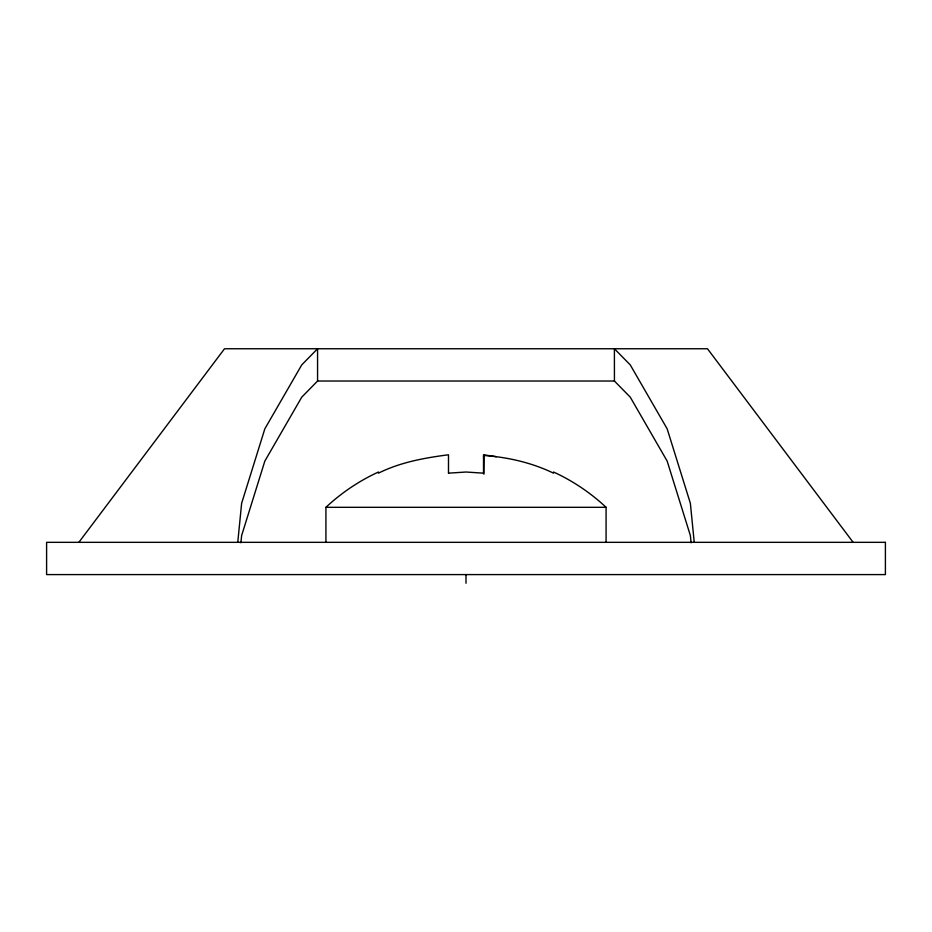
<?xml version="1.0" encoding="UTF-8"?>
<svg xmlns="http://www.w3.org/2000/svg" width="932" height="932" viewBox="0 0 932 932"><rect width="100%" height="100%" fill="white"/><g stroke="black" fill="none" stroke-linecap="round" stroke-linejoin="round"><path stroke-width="1.4" d="M483.871 474.202L484.081 455.492C508.022 457.228 531.869 462.703 553.55 473.165L553.55 472.023C572.819 480.865 590.597 492.842 606.08 507.311L606.08 542.331M237.765 542.331L241.633 503.28L264.839 428.825L301.747 364.89L317.567 348.754L317.567 381.025L301.747 397.16L264.839 461.084L241.633 535.539L240.91 542.774M483.51 456.692L484.081 455.492M78.859 542.331L224.519 348.754L707.481 348.754L853.141 542.331M325.92 542.331L325.92 507.311C341.403 492.842 359.181 480.865 378.45 472.023L378.45 473.165C400.294 462.272 424.503 457.892 448.49 454.781L448.49 473.235M448.49 473.165L466 472.023L483.51 473.165M317.567 381.025L614.433 381.025L630.253 397.16L667.161 461.084L690.367 535.539L691.09 542.774M325.92 507.311L606.08 507.311M496.325 456.692L483.51 454.781L483.51 473.235M694.235 542.331L690.367 503.28L667.161 428.825L630.253 364.89L614.398 348.754L614.433 381.025M466 574.59L466 583.246M885.4 542.331L46.6 542.331L46.6 574.59L885.4 574.59L885.4 542.331"/></g></svg>
